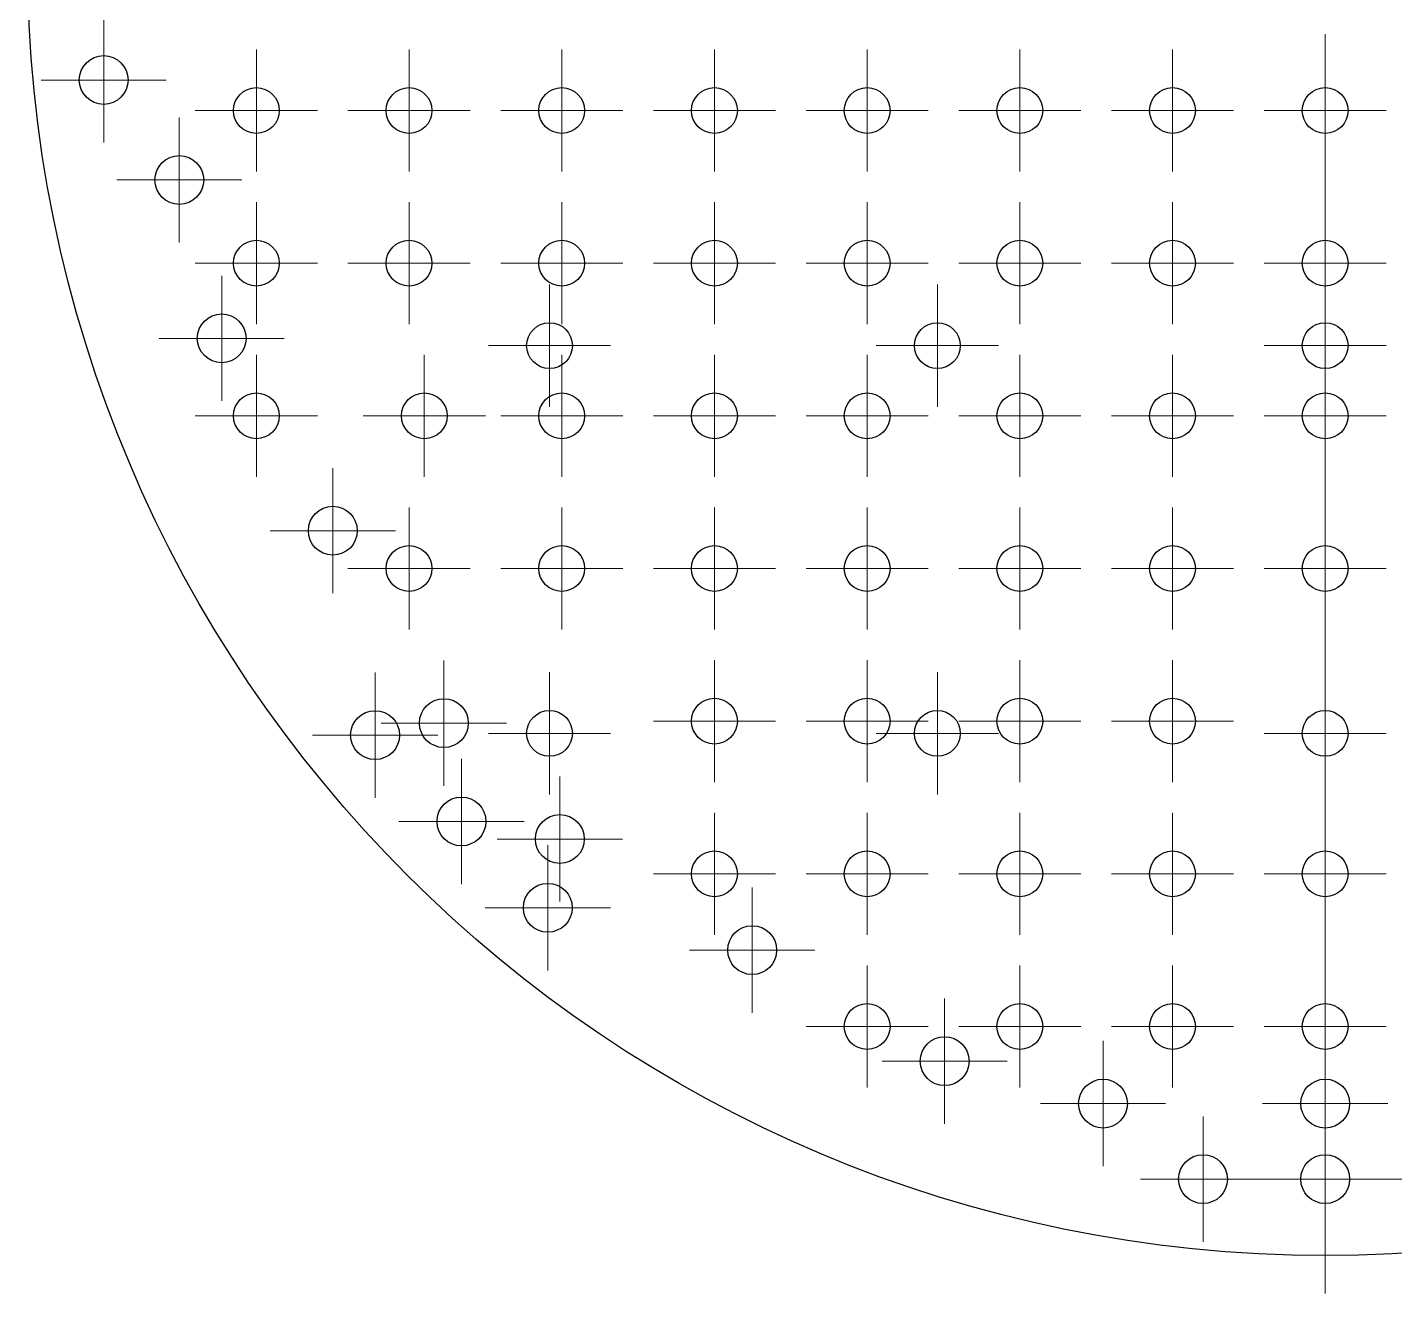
# Model space of a CAD drawing. Header units: millimetres. Extents: x 430 to 605, y 425 to 600.
# Drawn here: x 432.7 to 522.3, y 425.1 to 508.1 of the extents above; entities that cross this region are included whole.
import ezdxf

# ---------------------------------------------------------------- set-up
doc = ezdxf.new("R2010")
doc.units = ezdxf.units.MM

# ---------------------------------------------------------------- blocks, each defined once
blk = doc.blocks.new('SW_CENTERMARKSYMBOL_0')
at = {"color": 0, "linetype": 'Continuous', "lineweight": 18}
blk.add_line((0, -5), (0, -87.5), dxfattribs=at)
blk = doc.blocks.new('SW_CENTERMARKSYMBOL_3')
at = {"color": 0, "linetype": 'Continuous', "lineweight": 18}
for p, q in [((0, 2.5), (0, 4)), ((0, 0), (0, 2.5)), ((-2.5, 0), (-4, 0)), ((0, 0), (-2.5, 0)), ((0, 0), (0, -2.5)), ((0, 0), (2.5, 0)), ((2.5, 0), (4, 0)), ((0, -2.5), (0, -4))]:
    blk.add_line(p, q, dxfattribs=at)
blk = doc.blocks.new('SW_CENTERMARKSYMBOL_4')
at = {"color": 0, "linetype": 'Continuous', "lineweight": 18}
for p, q in [((0, 2.5), (0, 4)), ((0, 0), (0, 2.5)), ((-2.5, 0), (-4, 0)), ((0, 0), (-2.5, 0)), ((0, 0), (0, -2.5)), ((0, 0), (2.5, 0)), ((2.5, 0), (4, 0)), ((0, -2.5), (0, -4))]:
    blk.add_line(p, q, dxfattribs=at)
blk = doc.blocks.new('SW_CENTERMARKSYMBOL_6')
at = {"color": 0, "linetype": 'Continuous', "lineweight": 18}
for p, q in [((0, 2.5), (0, 4.1)), ((0, 0), (0, 2.5)), ((-2.5, 0), (-4.1, 0)), ((0, 0), (-2.5, 0)), ((0, 0), (0, -2.5)), ((0, 0), (2.5, 0)), ((2.5, 0), (4.1, 0)), ((0, -2.5), (0, -4.1))]:
    blk.add_line(p, q, dxfattribs=at)
blk = doc.blocks.new('SW_CENTERMARKSYMBOL_16')
at = {"color": 0, "linetype": 'Continuous', "lineweight": 18}
for p, q in [((0, 2.5), (0, 4.1)), ((0, 0), (0, 2.5)), ((-2.5, 0), (-4.1, 0)), ((0, 0), (-2.5, 0)), ((0, 0), (0, -2.5)), ((0, 0), (2.5, 0)), ((2.5, 0), (4.1, 0)), ((0, -2.5), (0, -4.1))]:
    blk.add_line(p, q, dxfattribs=at)
blk = doc.blocks.new('SW_CENTERMARKSYMBOL_20')
at = {"color": 0, "linetype": 'Continuous', "lineweight": 18}
for p, q in [((0, 2.5), (0, 4.1)), ((0, 0), (0, 2.5)), ((-2.5, 0), (-4.1, 0)), ((0, 0), (-2.5, 0)), ((0, 0), (0, -2.5)), ((0, 0), (2.5, 0)), ((2.5, 0), (4.1, 0)), ((0, -2.5), (0, -4.1))]:
    blk.add_line(p, q, dxfattribs=at)
blk = doc.blocks.new('SW_CENTERMARKSYMBOL_23')
at = {"color": 0, "linetype": 'Continuous', "lineweight": 18}
for p, q in [((0, 2.5), (0, 4.1)), ((0, 0), (0, 2.5)), ((-2.5, 0), (-4.1, 0)), ((0, 0), (-2.5, 0)), ((0, 0), (0, -2.5)), ((0, 0), (2.5, 0)), ((2.5, 0), (4.1, 0)), ((0, -2.5), (0, -4.1))]:
    blk.add_line(p, q, dxfattribs=at)
blk = doc.blocks.new('SW_CENTERMARKSYMBOL_24')
at = {"color": 0, "linetype": 'Continuous', "lineweight": 18}
for p, q in [((0, 2.5), (0, 4.1)), ((0, 0), (0, 2.5)), ((-2.5, 0), (-4.1, 0)), ((0, 0), (-2.5, 0)), ((0, 0), (0, -2.5)), ((0, 0), (2.5, 0)), ((2.5, 0), (4.1, 0)), ((0, -2.5), (0, -4.1))]:
    blk.add_line(p, q, dxfattribs=at)
blk = doc.blocks.new('SW_CENTERMARKSYMBOL_26')
at = {"color": 0, "linetype": 'Continuous', "lineweight": 18}
for p, q in [((0, 2.5), (0, 4.1)), ((0, 0), (0, 2.5)), ((-2.5, 0), (-4.1, 0)), ((0, 0), (-2.5, 0)), ((0, 0), (0, -2.5)), ((0, 0), (2.5, 0)), ((2.5, 0), (4.1, 0)), ((0, -2.5), (0, -4.1))]:
    blk.add_line(p, q, dxfattribs=at)
blk = doc.blocks.new('SW_CENTERMARKSYMBOL_28')
at = {"color": 0, "linetype": 'Continuous', "lineweight": 18}
for p, q in [((0, 2.5), (0, 4.1)), ((0, 0), (0, 2.5)), ((-2.5, 0), (-4.1, 0)), ((0, 0), (-2.5, 0)), ((0, 0), (0, -2.5)), ((0, 0), (2.5, 0)), ((2.5, 0), (4.1, 0)), ((0, -2.5), (0, -4.1))]:
    blk.add_line(p, q, dxfattribs=at)
blk = doc.blocks.new('SW_CENTERMARKSYMBOL_32')
at = {"color": 0, "linetype": 'Continuous', "lineweight": 18}
for p, q in [((0, 2.5), (0, 4.1)), ((0, 0), (0, 2.5)), ((-2.5, 0), (-4.1, 0)), ((0, 0), (-2.5, 0)), ((0, 0), (0, -2.5)), ((0, 0), (2.5, 0)), ((2.5, 0), (4.1, 0)), ((0, -2.5), (0, -4.1))]:
    blk.add_line(p, q, dxfattribs=at)
blk = doc.blocks.new('SW_CENTERMARKSYMBOL_33')
at = {"color": 0, "linetype": 'Continuous', "lineweight": 18}
for p, q in [((0, 2.5), (0, 4.1)), ((0, 0), (0, 2.5)), ((-2.5, 0), (-4.1, 0)), ((0, 0), (-2.5, 0)), ((0, 0), (0, -2.5)), ((0, 0), (2.5, 0)), ((2.5, 0), (4.1, 0)), ((0, -2.5), (0, -4.1))]:
    blk.add_line(p, q, dxfattribs=at)
blk = doc.blocks.new('SW_CENTERMARKSYMBOL_49')
at = {"color": 0, "linetype": 'Continuous', "lineweight": 18}
for p, q in [((0, 2.5), (0, 4)), ((0, 0), (0, 2.5)), ((-2.5, 0), (-4, 0)), ((0, 0), (-2.5, 0)), ((0, 0), (0, -2.5)), ((0, 0), (2.5, 0)), ((2.5, 0), (4, 0)), ((0, -2.5), (0, -4))]:
    blk.add_line(p, q, dxfattribs=at)
blk = doc.blocks.new('SW_CENTERMARKSYMBOL_52')
at = {"color": 0, "linetype": 'Continuous', "lineweight": 18}
for p, q in [((0, 2.5), (0, 4)), ((0, 0), (0, 2.5)), ((-2.5, 0), (-4, 0)), ((0, 0), (-2.5, 0)), ((0, 0), (0, -2.5)), ((0, 0), (2.5, 0)), ((2.5, 0), (4, 0)), ((0, -2.5), (0, -4))]:
    blk.add_line(p, q, dxfattribs=at)
blk = doc.blocks.new('SW_CENTERMARKSYMBOL_61')
at = {"color": 0, "linetype": 'Continuous', "lineweight": 18}
for p, q in [((0, 2.5), (0, 4)), ((0, 0), (0, 2.5)), ((-2.5, 0), (-4, 0)), ((0, 0), (-2.5, 0)), ((0, 0), (0, -2.5)), ((0, 0), (2.5, 0)), ((2.5, 0), (4, 0)), ((0, -2.5), (0, -4))]:
    blk.add_line(p, q, dxfattribs=at)
blk = doc.blocks.new('SW_CENTERMARKSYMBOL_62')
at = {"color": 0, "linetype": 'Continuous', "lineweight": 18}
for p, q in [((0, 2.5), (0, 4)), ((0, 0), (0, 2.5)), ((-2.5, 0), (-4, 0)), ((0, 0), (-2.5, 0)), ((0, 0), (0, -2.5)), ((0, 0), (2.5, 0)), ((2.5, 0), (4, 0)), ((0, -2.5), (0, -4))]:
    blk.add_line(p, q, dxfattribs=at)
blk = doc.blocks.new('SW_CENTERMARKSYMBOL_63')
at = {"color": 0, "linetype": 'Continuous', "lineweight": 18}
for p, q in [((0, 2.5), (0, 4)), ((0, 0), (0, 2.5)), ((-2.5, 0), (-4, 0)), ((0, 0), (-2.5, 0)), ((0, 0), (0, -2.5)), ((0, 0), (2.5, 0)), ((2.5, 0), (4, 0)), ((0, -2.5), (0, -4))]:
    blk.add_line(p, q, dxfattribs=at)
blk = doc.blocks.new('SW_CENTERMARKSYMBOL_64')
at = {"color": 0, "linetype": 'Continuous', "lineweight": 18}
for p, q in [((0, 2.5), (0, 4)), ((0, 0), (0, 2.5)), ((-2.5, 0), (-4, 0)), ((0, 0), (-2.5, 0)), ((0, 0), (0, -2.5)), ((0, 0), (2.5, 0)), ((2.5, 0), (4, 0)), ((0, -2.5), (0, -4))]:
    blk.add_line(p, q, dxfattribs=at)
blk = doc.blocks.new('SW_CENTERMARKSYMBOL_65')
at = {"color": 0, "linetype": 'Continuous', "lineweight": 18}
for p, q in [((0, 2.5), (0, 4.1)), ((0, 0), (0, 2.5)), ((-2.5, 0), (-4.1, 0)), ((0, 0), (-2.5, 0)), ((0, 0), (0, -2.5)), ((0, 0), (2.5, 0)), ((2.5, 0), (4.1, 0)), ((0, -2.5), (0, -4.1))]:
    blk.add_line(p, q, dxfattribs=at)
blk = doc.blocks.new('SW_CENTERMARKSYMBOL_66')
at = {"color": 0, "linetype": 'Continuous', "lineweight": 18}
for p, q in [((0, 2.5), (0, 4.1)), ((0, 0), (0, 2.5)), ((-2.5, 0), (-4.1, 0)), ((0, 0), (-2.5, 0)), ((0, 0), (0, -2.5)), ((0, 0), (2.5, 0)), ((2.5, 0), (4.1, 0)), ((0, -2.5), (0, -4.1))]:
    blk.add_line(p, q, dxfattribs=at)
blk = doc.blocks.new('SW_CENTERMARKSYMBOL_67')
at = {"color": 0, "linetype": 'Continuous', "lineweight": 18}
for p, q in [((0, 2.5), (0, 4.1)), ((0, 0), (0, 2.5)), ((-2.5, 0), (-4.1, 0)), ((0, 0), (-2.5, 0)), ((0, 0), (0, -2.5)), ((0, 0), (2.5, 0)), ((2.5, 0), (4.1, 0)), ((0, -2.5), (0, -4.1))]:
    blk.add_line(p, q, dxfattribs=at)
blk = doc.blocks.new('SW_CENTERMARKSYMBOL_160')
at = {"color": 0, "linetype": 'Continuous', "lineweight": 18}
for p, q in [((0, 2.5), (0, 4)), ((0, 0), (0, 2.5)), ((-2.5, 0), (-4, 0)), ((0, 0), (-2.5, 0)), ((0, 0), (0, -2.5)), ((0, 0), (2.5, 0)), ((2.5, 0), (4, 0)), ((0, -2.5), (0, -4))]:
    blk.add_line(p, q, dxfattribs=at)
blk = doc.blocks.new('SW_CENTERMARKSYMBOL_161')
at = {"color": 0, "linetype": 'Continuous', "lineweight": 18}
for p, q in [((0, 2.5), (0, 4)), ((0, 0), (0, 2.5)), ((-2.5, 0), (-4, 0)), ((0, 0), (-2.5, 0)), ((0, 0), (0, -2.5)), ((0, 0), (2.5, 0)), ((2.5, 0), (4, 0)), ((0, -2.5), (0, -4))]:
    blk.add_line(p, q, dxfattribs=at)
blk = doc.blocks.new('SW_CENTERMARKSYMBOL_162')
at = {"color": 0, "linetype": 'Continuous', "lineweight": 18}
for p, q in [((0, 2.5), (0, 4)), ((0, 0), (0, 2.5)), ((-2.5, 0), (-4, 0)), ((0, 0), (-2.5, 0)), ((0, 0), (0, -2.5)), ((0, 0), (2.5, 0)), ((2.5, 0), (4, 0)), ((0, -2.5), (0, -4))]:
    blk.add_line(p, q, dxfattribs=at)
blk = doc.blocks.new('SW_CENTERMARKSYMBOL_163')
at = {"color": 0, "linetype": 'Continuous', "lineweight": 18}
for p, q in [((0, 2.5), (0, 4)), ((0, 0), (0, 2.5)), ((-2.5, 0), (-4, 0)), ((0, 0), (-2.5, 0)), ((0, 0), (0, -2.5)), ((0, 0), (2.5, 0)), ((2.5, 0), (4, 0)), ((0, -2.5), (0, -4))]:
    blk.add_line(p, q, dxfattribs=at)
blk = doc.blocks.new('SW_CENTERMARKSYMBOL_164')
at = {"color": 0, "linetype": 'Continuous', "lineweight": 18}
for p, q in [((0, 2.5), (0, 4)), ((0, 0), (0, 2.5)), ((-2.5, 0), (-4, 0)), ((0, 0), (-2.5, 0)), ((0, 0), (0, -2.5)), ((0, 0), (2.5, 0)), ((2.5, 0), (4, 0)), ((0, -2.5), (0, -4))]:
    blk.add_line(p, q, dxfattribs=at)
blk = doc.blocks.new('SW_CENTERMARKSYMBOL_165')
at = {"color": 0, "linetype": 'Continuous', "lineweight": 18}
for p, q in [((0, 2.5), (0, 4)), ((0, 0), (0, 2.5)), ((-2.5, 0), (-4, 0)), ((0, 0), (-2.5, 0)), ((0, 0), (0, -2.5)), ((0, 0), (2.5, 0)), ((2.5, 0), (4, 0)), ((0, -2.5), (0, -4))]:
    blk.add_line(p, q, dxfattribs=at)
blk = doc.blocks.new('SW_CENTERMARKSYMBOL_166')
at = {"color": 0, "linetype": 'Continuous', "lineweight": 18}
for p, q in [((0, 2.5), (0, 4)), ((0, 0), (0, 2.5)), ((-2.5, 0), (-4, 0)), ((0, 0), (-2.5, 0)), ((0, 0), (0, -2.5)), ((0, 0), (2.5, 0)), ((2.5, 0), (4, 0)), ((0, -2.5), (0, -4))]:
    blk.add_line(p, q, dxfattribs=at)
blk = doc.blocks.new('SW_CENTERMARKSYMBOL_167')
at = {"color": 0, "linetype": 'Continuous', "lineweight": 18}
for p, q in [((0, 2.5), (0, 4)), ((0, 0), (0, 2.5)), ((-2.5, 0), (-4, 0)), ((0, 0), (-2.5, 0)), ((0, 0), (0, -2.5)), ((0, 0), (2.5, 0)), ((2.5, 0), (4, 0)), ((0, -2.5), (0, -4))]:
    blk.add_line(p, q, dxfattribs=at)
blk = doc.blocks.new('SW_CENTERMARKSYMBOL_168')
at = {"color": 0, "linetype": 'Continuous', "lineweight": 18}
for p, q in [((0, 2.5), (0, 4)), ((0, 0), (0, 2.5)), ((-2.5, 0), (-4, 0)), ((0, 0), (-2.5, 0)), ((0, 0), (0, -2.5)), ((0, 0), (2.5, 0)), ((2.5, 0), (4, 0)), ((0, -2.5), (0, -4))]:
    blk.add_line(p, q, dxfattribs=at)
blk = doc.blocks.new('SW_CENTERMARKSYMBOL_169')
at = {"color": 0, "linetype": 'Continuous', "lineweight": 18}
for p, q in [((0, 2.5), (0, 4)), ((0, 0), (0, 2.5)), ((-2.5, 0), (-4, 0)), ((0, 0), (-2.5, 0)), ((0, 0), (0, -2.5)), ((0, 0), (2.5, 0)), ((2.5, 0), (4, 0)), ((0, -2.5), (0, -4))]:
    blk.add_line(p, q, dxfattribs=at)
blk = doc.blocks.new('SW_CENTERMARKSYMBOL_170')
at = {"color": 0, "linetype": 'Continuous', "lineweight": 18}
for p, q in [((0, 2.5), (0, 4)), ((0, 0), (0, 2.5)), ((-2.5, 0), (-4, 0)), ((0, 0), (-2.5, 0)), ((0, 0), (0, -2.5)), ((0, 0), (2.5, 0)), ((2.5, 0), (4, 0)), ((0, -2.5), (0, -4))]:
    blk.add_line(p, q, dxfattribs=at)
blk = doc.blocks.new('SW_CENTERMARKSYMBOL_171')
at = {"color": 0, "linetype": 'Continuous', "lineweight": 18}
for p, q in [((0, 2.5), (0, 4)), ((0, 0), (0, 2.5)), ((-2.5, 0), (-4, 0)), ((0, 0), (-2.5, 0)), ((0, 0), (0, -2.5)), ((0, 0), (2.5, 0)), ((2.5, 0), (4, 0)), ((0, -2.5), (0, -4))]:
    blk.add_line(p, q, dxfattribs=at)
blk = doc.blocks.new('SW_CENTERMARKSYMBOL_172')
at = {"color": 0, "linetype": 'Continuous', "lineweight": 18}
for p, q in [((0, 2.5), (0, 4)), ((0, 0), (0, 2.5)), ((-2.5, 0), (-4, 0)), ((0, 0), (-2.5, 0)), ((0, 0), (0, -2.5)), ((0, 0), (2.5, 0)), ((2.5, 0), (4, 0)), ((0, -2.5), (0, -4))]:
    blk.add_line(p, q, dxfattribs=at)
blk = doc.blocks.new('SW_CENTERMARKSYMBOL_173')
at = {"color": 0, "linetype": 'Continuous', "lineweight": 18}
for p, q in [((0, 2.5), (0, 4)), ((0, 0), (0, 2.5)), ((-2.5, 0), (-4, 0)), ((0, 0), (-2.5, 0)), ((0, 0), (0, -2.5)), ((0, 0), (2.5, 0)), ((2.5, 0), (4, 0)), ((0, -2.5), (0, -4))]:
    blk.add_line(p, q, dxfattribs=at)
blk = doc.blocks.new('SW_CENTERMARKSYMBOL_174')
at = {"color": 0, "linetype": 'Continuous', "lineweight": 18}
for p, q in [((0, 2.5), (0, 4)), ((0, 0), (0, 2.5)), ((-2.5, 0), (-4, 0)), ((0, 0), (-2.5, 0)), ((0, 0), (0, -2.5)), ((0, 0), (2.5, 0)), ((2.5, 0), (4, 0)), ((0, -2.5), (0, -4))]:
    blk.add_line(p, q, dxfattribs=at)
blk = doc.blocks.new('SW_CENTERMARKSYMBOL_175')
at = {"color": 0, "linetype": 'Continuous', "lineweight": 18}
for p, q in [((0, 2.5), (0, 4)), ((0, 0), (0, 2.5)), ((-2.5, 0), (-4, 0)), ((0, 0), (-2.5, 0)), ((0, 0), (0, -2.5)), ((0, 0), (2.5, 0)), ((2.5, 0), (4, 0)), ((0, -2.5), (0, -4))]:
    blk.add_line(p, q, dxfattribs=at)
blk = doc.blocks.new('SW_CENTERMARKSYMBOL_176')
at = {"color": 0, "linetype": 'Continuous', "lineweight": 18}
for p, q in [((0, 2.5), (0, 4)), ((0, 0), (0, 2.5)), ((-2.5, 0), (-4, 0)), ((0, 0), (-2.5, 0)), ((0, 0), (0, -2.5)), ((0, 0), (2.5, 0)), ((2.5, 0), (4, 0)), ((0, -2.5), (0, -4))]:
    blk.add_line(p, q, dxfattribs=at)
blk = doc.blocks.new('SW_CENTERMARKSYMBOL_177')
at = {"color": 0, "linetype": 'Continuous', "lineweight": 18}
for p, q in [((0, 2.5), (0, 4)), ((0, 0), (0, 2.5)), ((-2.5, 0), (-4, 0)), ((0, 0), (-2.5, 0)), ((0, 0), (0, -2.5)), ((0, 0), (2.5, 0)), ((2.5, 0), (4, 0)), ((0, -2.5), (0, -4))]:
    blk.add_line(p, q, dxfattribs=at)
blk = doc.blocks.new('SW_CENTERMARKSYMBOL_178')
at = {"color": 0, "linetype": 'Continuous', "lineweight": 18}
for p, q in [((0, 2.5), (0, 4)), ((0, 0), (0, 2.5)), ((-2.5, 0), (-4, 0)), ((0, 0), (-2.5, 0)), ((0, 0), (0, -2.5)), ((0, 0), (2.5, 0)), ((2.5, 0), (4, 0)), ((0, -2.5), (0, -4))]:
    blk.add_line(p, q, dxfattribs=at)
blk = doc.blocks.new('SW_CENTERMARKSYMBOL_179')
at = {"color": 0, "linetype": 'Continuous', "lineweight": 18}
for p, q in [((0, 2.5), (0, 4)), ((0, 0), (0, 2.5)), ((-2.5, 0), (-4, 0)), ((0, 0), (-2.5, 0)), ((0, 0), (0, -2.5)), ((0, 0), (2.5, 0)), ((2.5, 0), (4, 0)), ((0, -2.5), (0, -4))]:
    blk.add_line(p, q, dxfattribs=at)
blk = doc.blocks.new('SW_CENTERMARKSYMBOL_180')
at = {"color": 0, "linetype": 'Continuous', "lineweight": 18}
for p, q in [((0, 2.5), (0, 4)), ((0, 0), (0, 2.5)), ((-2.5, 0), (-4, 0)), ((0, 0), (-2.5, 0)), ((0, 0), (0, -2.5)), ((0, 0), (2.5, 0)), ((2.5, 0), (4, 0)), ((0, -2.5), (0, -4))]:
    blk.add_line(p, q, dxfattribs=at)
blk = doc.blocks.new('SW_CENTERMARKSYMBOL_181')
at = {"color": 0, "linetype": 'Continuous', "lineweight": 18}
for p, q in [((0, 2.5), (0, 4)), ((0, 0), (0, 2.5)), ((-2.5, 0), (-4, 0)), ((0, 0), (-2.5, 0)), ((0, 0), (0, -2.5)), ((0, 0), (2.5, 0)), ((2.5, 0), (4, 0)), ((0, -2.5), (0, -4))]:
    blk.add_line(p, q, dxfattribs=at)
blk = doc.blocks.new('SW_CENTERMARKSYMBOL_182')
at = {"color": 0, "linetype": 'Continuous', "lineweight": 18}
for p, q in [((0, 2.5), (0, 4)), ((0, 0), (0, 2.5)), ((-2.5, 0), (-4, 0)), ((0, 0), (-2.5, 0)), ((0, 0), (0, -2.5)), ((0, 0), (2.5, 0)), ((2.5, 0), (4, 0)), ((0, -2.5), (0, -4))]:
    blk.add_line(p, q, dxfattribs=at)
blk = doc.blocks.new('SW_CENTERMARKSYMBOL_183')
at = {"color": 0, "linetype": 'Continuous', "lineweight": 18}
for p, q in [((0, 2.5), (0, 4)), ((0, 0), (0, 2.5)), ((-2.5, 0), (-4, 0)), ((0, 0), (-2.5, 0)), ((0, 0), (0, -2.5)), ((0, 0), (2.5, 0)), ((2.5, 0), (4, 0)), ((0, -2.5), (0, -4))]:
    blk.add_line(p, q, dxfattribs=at)
blk = doc.blocks.new('SW_CENTERMARKSYMBOL_184')
at = {"color": 0, "linetype": 'Continuous', "lineweight": 18}
for p, q in [((0, 2.5), (0, 4)), ((0, 0), (0, 2.5)), ((-2.5, 0), (-4, 0)), ((0, 0), (-2.5, 0)), ((0, 0), (0, -2.5)), ((0, 0), (2.5, 0)), ((2.5, 0), (4, 0)), ((0, -2.5), (0, -4))]:
    blk.add_line(p, q, dxfattribs=at)
blk = doc.blocks.new('SW_CENTERMARKSYMBOL_185')
at = {"color": 0, "linetype": 'Continuous', "lineweight": 18}
for p, q in [((0, 2.5), (0, 4)), ((0, 0), (0, 2.5)), ((-2.5, 0), (-4, 0)), ((0, 0), (-2.5, 0)), ((0, 0), (0, -2.5)), ((0, 0), (2.5, 0)), ((2.5, 0), (4, 0)), ((0, -2.5), (0, -4))]:
    blk.add_line(p, q, dxfattribs=at)
blk = doc.blocks.new('SW_CENTERMARKSYMBOL_186')
at = {"color": 0, "linetype": 'Continuous', "lineweight": 18}
for p, q in [((0, 2.5), (0, 4)), ((0, 0), (0, 2.5)), ((-2.5, 0), (-4, 0)), ((0, 0), (-2.5, 0)), ((0, 0), (0, -2.5)), ((0, 0), (2.5, 0)), ((2.5, 0), (4, 0)), ((0, -2.5), (0, -4))]:
    blk.add_line(p, q, dxfattribs=at)
blk = doc.blocks.new('SW_CENTERMARKSYMBOL_187')
at = {"color": 0, "linetype": 'Continuous', "lineweight": 18}
for p, q in [((0, 2.5), (0, 4)), ((0, 0), (0, 2.5)), ((-2.5, 0), (-4, 0)), ((0, 0), (-2.5, 0)), ((0, 0), (0, -2.5)), ((0, 0), (2.5, 0)), ((2.5, 0), (4, 0)), ((0, -2.5), (0, -4))]:
    blk.add_line(p, q, dxfattribs=at)
blk = doc.blocks.new('SW_CENTERMARKSYMBOL_188')
at = {"color": 0, "linetype": 'Continuous', "lineweight": 18}
for p, q in [((0, 2.5), (0, 4)), ((0, 0), (0, 2.5)), ((-2.5, 0), (-4, 0)), ((0, 0), (-2.5, 0)), ((0, 0), (0, -2.5)), ((0, 0), (2.5, 0)), ((2.5, 0), (4, 0)), ((0, -2.5), (0, -4))]:
    blk.add_line(p, q, dxfattribs=at)
blk = doc.blocks.new('SW_CENTERMARKSYMBOL_189')
at = {"color": 0, "linetype": 'Continuous', "lineweight": 18}
for p, q in [((0, 2.5), (0, 4)), ((0, 0), (0, 2.5)), ((-2.5, 0), (-4, 0)), ((0, 0), (-2.5, 0)), ((0, 0), (0, -2.5)), ((0, 0), (2.5, 0)), ((2.5, 0), (4, 0)), ((0, -2.5), (0, -4))]:
    blk.add_line(p, q, dxfattribs=at)
blk = doc.blocks.new('SW_CENTERMARKSYMBOL_190')
at = {"color": 0, "linetype": 'Continuous', "lineweight": 18}
for p, q in [((0, 2.5), (0, 4)), ((0, 0), (0, 2.5)), ((-2.5, 0), (-4, 0)), ((0, 0), (-2.5, 0)), ((0, 0), (0, -2.5)), ((0, 0), (2.5, 0)), ((2.5, 0), (4, 0)), ((0, -2.5), (0, -4))]:
    blk.add_line(p, q, dxfattribs=at)
blk = doc.blocks.new('SW_CENTERMARKSYMBOL_191')
at = {"color": 0, "linetype": 'Continuous', "lineweight": 18}
for p, q in [((0, 2.5), (0, 4)), ((0, 0), (0, 2.5)), ((-2.5, 0), (-4, 0)), ((0, 0), (-2.5, 0)), ((0, 0), (0, -2.5)), ((0, 0), (2.5, 0)), ((2.5, 0), (4, 0)), ((0, -2.5), (0, -4))]:
    blk.add_line(p, q, dxfattribs=at)
blk = doc.blocks.new('SW_CENTERMARKSYMBOL_192')
at = {"color": 0, "linetype": 'Continuous', "lineweight": 18}
for p, q in [((0, 2.5), (0, 4)), ((0, 0), (0, 2.5)), ((-2.5, 0), (-4, 0)), ((0, 0), (-2.5, 0)), ((0, 0), (0, -2.5)), ((0, 0), (2.5, 0)), ((2.5, 0), (4, 0)), ((0, -2.5), (0, -4))]:
    blk.add_line(p, q, dxfattribs=at)
blk = doc.blocks.new('SW_CENTERMARKSYMBOL_193')
at = {"color": 0, "linetype": 'Continuous', "lineweight": 18}
for p, q in [((0, 2.5), (0, 4)), ((0, 0), (0, 2.5)), ((-2.5, 0), (-4, 0)), ((0, 0), (-2.5, 0)), ((0, 0), (0, -2.5)), ((0, 0), (2.5, 0)), ((2.5, 0), (4, 0)), ((0, -2.5), (0, -4))]:
    blk.add_line(p, q, dxfattribs=at)
blk = doc.blocks.new('SW_CENTERMARKSYMBOL_194')
at = {"color": 0, "linetype": 'Continuous', "lineweight": 18}
for p, q in [((0, 2.5), (0, 4)), ((0, 0), (0, 2.5)), ((-2.5, 0), (-4, 0)), ((0, 0), (-2.5, 0)), ((0, 0), (0, -2.5)), ((0, 0), (2.5, 0)), ((2.5, 0), (4, 0)), ((0, -2.5), (0, -4))]:
    blk.add_line(p, q, dxfattribs=at)
blk = doc.blocks.new('SW_CENTERMARKSYMBOL_195')
at = {"color": 0, "linetype": 'Continuous', "lineweight": 18}
for p, q in [((0, 2.5), (0, 4)), ((0, 0), (0, 2.5)), ((-2.5, 0), (-4, 0)), ((0, 0), (-2.5, 0)), ((0, 0), (0, -2.5)), ((0, 0), (2.5, 0)), ((2.5, 0), (4, 0)), ((0, -2.5), (0, -4))]:
    blk.add_line(p, q, dxfattribs=at)
blk = doc.blocks.new('SW_CENTERMARKSYMBOL_196')
at = {"color": 0, "linetype": 'Continuous', "lineweight": 18}
for p, q in [((0, 2.5), (0, 4)), ((0, 0), (0, 2.5)), ((-2.5, 0), (-4, 0)), ((0, 0), (-2.5, 0)), ((0, 0), (0, -2.5)), ((0, 0), (2.5, 0)), ((2.5, 0), (4, 0)), ((0, -2.5), (0, -4))]:
    blk.add_line(p, q, dxfattribs=at)
blk = doc.blocks.new('SW_CENTERMARKSYMBOL_197')
at = {"color": 0, "linetype": 'Continuous', "lineweight": 18}
for p, q in [((0, 2.5), (0, 4)), ((0, 0), (0, 2.5)), ((-2.5, 0), (-4, 0)), ((0, 0), (-2.5, 0)), ((0, 0), (0, -2.5)), ((0, 0), (2.5, 0)), ((2.5, 0), (4, 0)), ((0, -2.5), (0, -4))]:
    blk.add_line(p, q, dxfattribs=at)
blk = doc.blocks.new('SW_CENTERMARKSYMBOL_198')
at = {"color": 0, "linetype": 'Continuous', "lineweight": 18}
for p, q in [((0, 2.5), (0, 4)), ((0, 0), (0, 2.5)), ((-2.5, 0), (-4, 0)), ((0, 0), (-2.5, 0)), ((0, 0), (0, -2.5)), ((0, 0), (2.5, 0)), ((2.5, 0), (4, 0)), ((0, -2.5), (0, -4))]:
    blk.add_line(p, q, dxfattribs=at)
blk = doc.blocks.new('SW_CENTERMARKSYMBOL_199')
at = {"color": 0, "linetype": 'Continuous', "lineweight": 18}
for p, q in [((0, 2.5), (0, 4)), ((0, 0), (0, 2.5)), ((-2.5, 0), (-4, 0)), ((0, 0), (-2.5, 0)), ((0, 0), (0, -2.5)), ((0, 0), (2.5, 0)), ((2.5, 0), (4, 0)), ((0, -2.5), (0, -4))]:
    blk.add_line(p, q, dxfattribs=at)
blk = doc.blocks.new('SW_CENTERMARKSYMBOL_200')
at = {"color": 0, "linetype": 'Continuous', "lineweight": 18}
for p, q in [((0, 2.5), (0, 4)), ((0, 0), (0, 2.5)), ((-2.5, 0), (-4, 0)), ((0, 0), (-2.5, 0)), ((0, 0), (0, -2.5)), ((0, 0), (2.5, 0)), ((2.5, 0), (4, 0)), ((0, -2.5), (0, -4))]:
    blk.add_line(p, q, dxfattribs=at)
blk = doc.blocks.new('SW_CENTERMARKSYMBOL_201')
at = {"color": 0, "linetype": 'Continuous', "lineweight": 18}
for p, q in [((0, 2.5), (0, 4)), ((0, 0), (0, 2.5)), ((-2.5, 0), (-4, 0)), ((0, 0), (-2.5, 0)), ((0, 0), (0, -2.5)), ((0, 0), (2.5, 0)), ((2.5, 0), (4, 0)), ((0, -2.5), (0, -4))]:
    blk.add_line(p, q, dxfattribs=at)
blk = doc.blocks.new('SW_CENTERMARKSYMBOL_257')
at = {"color": 0, "linetype": 'Continuous', "lineweight": 18}
for p, q in [((0, 2.5), (0, 4.1)), ((0, 0), (0, 2.5)), ((-2.5, 0), (-4.1, 0)), ((0, 0), (-2.5, 0)), ((0, 0), (0, -2.5)), ((0, 0), (2.5, 0)), ((2.5, 0), (4.1, 0)), ((0, -2.5), (0, -4.1))]:
    blk.add_line(p, q, dxfattribs=at)
blk = doc.blocks.new('SW_CENTERMARKSYMBOL_258')
at = {"color": 0, "linetype": 'Continuous', "lineweight": 18}
for p, q in [((0, 2.5), (0, 4.1)), ((0, 0), (0, 2.5)), ((-2.5, 0), (-4.1, 0)), ((0, 0), (-2.5, 0)), ((0, 0), (0, -2.5)), ((0, 0), (2.5, 0)), ((2.5, 0), (4.1, 0)), ((0, -2.5), (0, -4.1))]:
    blk.add_line(p, q, dxfattribs=at)
blk = doc.blocks.new('SW_CENTERMARKSYMBOL_259')
at = {"color": 0, "linetype": 'Continuous', "lineweight": 18}
for p, q in [((0, 2.5), (0, 4.1)), ((0, 0), (0, 2.5)), ((-2.5, 0), (-4.1, 0)), ((0, 0), (-2.5, 0)), ((0, 0), (0, -2.5)), ((0, 0), (2.5, 0)), ((2.5, 0), (4.1, 0)), ((0, -2.5), (0, -4.1))]:
    blk.add_line(p, q, dxfattribs=at)
blk = doc.blocks.new('SW_CENTERMARKSYMBOL_260')
at = {"color": 0, "linetype": 'Continuous', "lineweight": 18}
for p, q in [((0, 2.5), (0, 4.1)), ((0, 0), (0, 2.5)), ((-2.5, 0), (-4.1, 0)), ((0, 0), (-2.5, 0)), ((0, 0), (0, -2.5)), ((0, 0), (2.5, 0)), ((2.5, 0), (4.1, 0)), ((0, -2.5), (0, -4.1))]:
    blk.add_line(p, q, dxfattribs=at)

msp = doc.modelspace()

# ---------------------------------------------------------------- linework, layer by layer
at = {"color": 7, "linetype": 'Continuous', "lineweight": 25}
for centre, radius in [((517.732, 512.622), 85), ((437.732, 504.622), 1.6), ((447.732, 502.622), 1.5), ((457.732, 502.622), 1.5), ((467.732, 502.622), 1.5), ((477.732, 502.622), 1.5), ((487.732, 502.622), 1.5), ((497.732, 502.622), 1.5), ((507.732, 502.622), 1.5), ((517.732, 502.622), 1.5), ((442.682, 498.072), 1.6), ((447.732, 492.622), 1.5), ((457.732, 492.622), 1.5), ((467.732, 492.622), 1.5), ((477.732, 492.622), 1.5), ((487.732, 492.622), 1.5), ((497.732, 492.622), 1.5), ((507.732, 492.622), 1.5), ((517.732, 492.622), 1.5), ((445.462, 487.697), 1.6), ((466.932, 487.222), 1.5), ((492.332, 487.222), 1.5), ((517.732, 487.222), 1.5), ((447.732, 482.622), 1.5), ((458.732, 482.622), 1.5), ((467.732, 482.622), 1.5), ((477.732, 482.622), 1.5), ((487.732, 482.622), 1.5), ((497.732, 482.622), 1.5), ((507.732, 482.622), 1.5), ((517.732, 482.622), 1.5), ((452.737, 475.097), 1.6), ((457.732, 472.622), 1.5), ((467.732, 472.622), 1.5), ((477.732, 472.622), 1.5), ((487.732, 472.622), 1.5), ((497.732, 472.622), 1.5), ((507.732, 472.622), 1.5), ((517.732, 472.622), 1.5), ((460.012, 462.496), 1.6), ((477.732, 462.622), 1.5), ((487.732, 462.622), 1.5), ((497.732, 462.622), 1.5), ((507.732, 462.622), 1.5), ((455.507, 461.71), 1.6), ((466.932, 461.822), 1.5), ((492.332, 461.822), 1.5), ((517.732, 461.822), 1.5), ((461.164, 456.053), 1.6), ((467.606, 454.901), 1.6), ((477.732, 452.622), 1.5), ((487.732, 452.622), 1.5), ((497.732, 452.622), 1.5), ((507.732, 452.622), 1.5), ((517.732, 452.622), 1.5), ((466.82, 450.396), 1.6), ((480.207, 447.626), 1.6), ((487.732, 442.622), 1.5), ((497.732, 442.622), 1.5), ((507.732, 442.622), 1.5), ((517.732, 442.622), 1.5), ((492.808, 440.351), 1.6), ((503.182, 437.572), 1.6), ((517.732, 437.572), 1.6), ((509.732, 432.622), 1.6), ((517.732, 432.622), 1.6)]:
    msp.add_circle(centre, radius, dxfattribs=at)

# ---------------------------------------------------------------- block references
at = {"color": 7, "linetype": 'Continuous', "lineweight": 18}
for name, p in [('SW_CENTERMARKSYMBOL_0', (517.732, 512.622)), ('SW_CENTERMARKSYMBOL_257', (437.732, 504.622)), ('SW_CENTERMARKSYMBOL_199', (447.732, 502.622)), ('SW_CENTERMARKSYMBOL_196', (457.732, 502.622)), ('SW_CENTERMARKSYMBOL_192', (467.732, 502.622)), ('SW_CENTERMARKSYMBOL_186', (477.732, 502.622)), ('SW_CENTERMARKSYMBOL_179', (487.732, 502.622)), ('SW_CENTERMARKSYMBOL_172', (497.732, 502.622)), ('SW_CENTERMARKSYMBOL_161', (507.732, 502.622)), ('SW_CENTERMARKSYMBOL_160', (517.732, 502.622)), ('SW_CENTERMARKSYMBOL_24', (442.682, 498.072)), ('SW_CENTERMARKSYMBOL_200', (447.732, 492.622)), ('SW_CENTERMARKSYMBOL_197', (457.732, 492.622)), ('SW_CENTERMARKSYMBOL_193', (467.732, 492.622)), ('SW_CENTERMARKSYMBOL_187', (477.732, 492.622)), ('SW_CENTERMARKSYMBOL_180', (487.732, 492.622)), ('SW_CENTERMARKSYMBOL_173', (497.732, 492.622)), ('SW_CENTERMARKSYMBOL_162', (507.732, 492.622)), ('SW_CENTERMARKSYMBOL_164', (517.732, 492.622)), ('SW_CENTERMARKSYMBOL_16', (445.462, 487.697)), ('SW_CENTERMARKSYMBOL_62', (466.932, 487.222)), ('SW_CENTERMARKSYMBOL_61', (492.332, 487.222)), ('SW_CENTERMARKSYMBOL_49', (517.732, 487.222)), ('SW_CENTERMARKSYMBOL_201', (447.732, 482.622)), ('SW_CENTERMARKSYMBOL_3', (458.732, 482.622)), ('SW_CENTERMARKSYMBOL_194', (467.732, 482.622)), ('SW_CENTERMARKSYMBOL_188', (477.732, 482.622)), ('SW_CENTERMARKSYMBOL_181', (487.732, 482.622)), ('SW_CENTERMARKSYMBOL_174', (497.732, 482.622)), ('SW_CENTERMARKSYMBOL_4', (507.732, 482.622)), ('SW_CENTERMARKSYMBOL_165', (517.732, 482.622)), ('SW_CENTERMARKSYMBOL_33', (452.737, 475.097)), ('SW_CENTERMARKSYMBOL_198', (457.732, 472.622)), ('SW_CENTERMARKSYMBOL_195', (467.732, 472.622)), ('SW_CENTERMARKSYMBOL_189', (477.732, 472.622)), ('SW_CENTERMARKSYMBOL_182', (487.732, 472.622)), ('SW_CENTERMARKSYMBOL_175', (497.732, 472.622)), ('SW_CENTERMARKSYMBOL_163', (507.732, 472.622)), ('SW_CENTERMARKSYMBOL_166', (517.732, 472.622)), ('SW_CENTERMARKSYMBOL_26', (460.012, 462.496)), ('SW_CENTERMARKSYMBOL_190', (477.732, 462.622)), ('SW_CENTERMARKSYMBOL_183', (487.732, 462.622)), ('SW_CENTERMARKSYMBOL_176', (497.732, 462.622)), ('SW_CENTERMARKSYMBOL_167', (507.732, 462.622)), ('SW_CENTERMARKSYMBOL_259', (455.507, 461.71)), ('SW_CENTERMARKSYMBOL_64', (466.932, 461.822)), ('SW_CENTERMARKSYMBOL_63', (492.332, 461.822)), ('SW_CENTERMARKSYMBOL_52', (517.732, 461.822)), ('SW_CENTERMARKSYMBOL_258', (461.164, 456.053)), ('SW_CENTERMARKSYMBOL_6', (467.606, 454.901)), ('SW_CENTERMARKSYMBOL_191', (477.732, 452.622)), ('SW_CENTERMARKSYMBOL_184', (487.732, 452.622)), ('SW_CENTERMARKSYMBOL_177', (497.732, 452.622)), ('SW_CENTERMARKSYMBOL_168', (507.732, 452.622)), ('SW_CENTERMARKSYMBOL_170', (517.732, 452.622)), ('SW_CENTERMARKSYMBOL_260', (466.82, 450.396)), ('SW_CENTERMARKSYMBOL_20', (480.207, 447.626)), ('SW_CENTERMARKSYMBOL_185', (487.732, 442.622)), ('SW_CENTERMARKSYMBOL_178', (497.732, 442.622)), ('SW_CENTERMARKSYMBOL_169', (507.732, 442.622)), ('SW_CENTERMARKSYMBOL_171', (517.732, 442.622)), ('SW_CENTERMARKSYMBOL_32', (492.808, 440.351)), ('SW_CENTERMARKSYMBOL_28', (503.182, 437.572)), ('SW_CENTERMARKSYMBOL_23', (517.732, 437.572)), ('SW_CENTERMARKSYMBOL_66', (509.732, 432.622)), ('SW_CENTERMARKSYMBOL_65', (517.732, 432.622)), ('SW_CENTERMARKSYMBOL_67', (525.732, 432.622))]:
    msp.add_blockref(name, p, dxfattribs=at)

doc.saveas('drawing.dxf')
